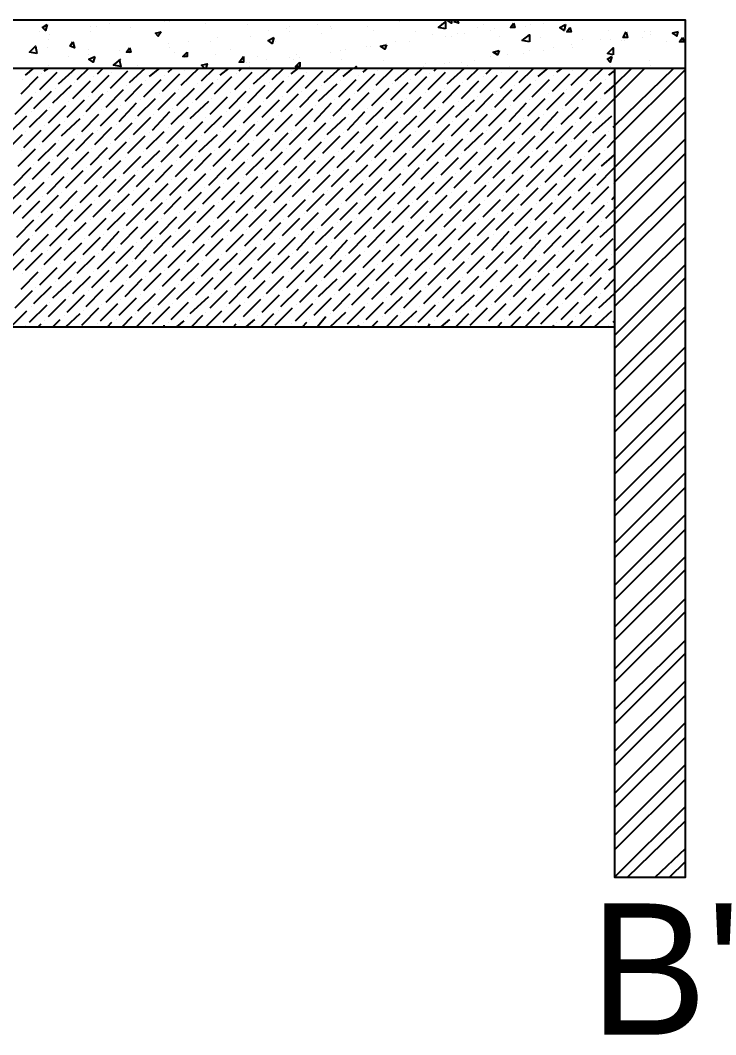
# Model space of a CAD drawing. Header units: inches. Extents: x 9636 to 21597, y -10243 to 557.
# Drawn here: x 14742.8 to 14831.3, y -2449.1 to -2320.2 of the extents above; entities that cross this region are included whole.
import ezdxf

# ---------------------------------------------------------------- set-up
doc = ezdxf.new("R2010")
doc.units = ezdxf.units.IN
doc.header["$MEASUREMENT"] = 0
doc.layers.add('PDF2_0', color=7, linetype='Continuous')
doc.layers.add('PDF2_Text', color=5, linetype='Continuous')
doc.layers.add('PDF2_IEL-HATCH-002', color=7, linetype='Continuous', true_color=0xd7ebd2)
doc.styles.add('PDF Stylus BT', font='stylu.ttf')

msp = doc.modelspace()

# ---------------------------------------------------------------- linework, layer by layer
at = {"layer": 'PDF2_0', "lineweight": 25}
for points in [[(14818.43, -2326.24), (14818.43, -2429.13), (14827.44, -2429.13), (14827.44, -2320.17), (14216.32, -2320.17), (14216.32, -2437.03), (14225.33, -2437.03), (14225.33, -2326.24)], [(14216.32, -2326.24), (14827.44, -2326.24)], [(14652.33, -2359.13), (14818.43, -2359.13)]]:
    msp.add_lwpolyline(points, dxfattribs=at)
at = {"layer": 'PDF2_IEL-HATCH-002', "color": 251, "lineweight": 25, "true_color": 0x636466}
for points in [[(14787.38, -2320.17), (14787.38, -2320.17)], [(14797.67, -2320.17), (14797.67, -2320.54), (14797.12, -2320.17), (14797.49, -2320.17)], [(14798.41, -2320.17), (14798.59, -2320.54), (14798.04, -2320.36), (14798.22, -2320.17)], [(14812, -2320.17), (14812, -2320.17)], [(14751.74, -2320.91), (14751.74, -2320.91)], [(14752.47, -2320.91), (14752.47, -2320.91)], [(14754.13, -2320.54), (14754.13, -2320.54)], [(14756.88, -2321.09), (14756.88, -2321.09)], [(14761.11, -2320.36), (14761.11, -2320.36)], [(14761.84, -2320.36), (14761.84, -2320.36)], [(14766.44, -2320.54), (14766.44, -2320.54)], [(14771.77, -2320.72), (14771.77, -2320.72)], [(14774.34, -2321.46), (14774.34, -2321.46)], [(14776.73, -2321.28), (14776.73, -2321.28)], [(14777.09, -2320.91), (14777.09, -2320.91)], [(14780.58, -2320.72), (14780.58, -2320.72)], [(14782.24, -2320.91), (14782.24, -2320.91)], [(14782.42, -2321.28), (14782.42, -2321.28)], [(14787.02, -2320.91), (14787.02, -2320.91)], [(14787.75, -2321.46), (14787.75, -2321.46)], [(14791.06, -2320.36), (14791.06, -2320.36)], [(14796.39, -2320.54), (14796.39, -2320.54)], [(14800.98, -2321.09), (14800.98, -2321.09)], [(14801.71, -2320.72), (14801.71, -2320.72)], [(14802.63, -2321.46), (14802.63, -2321.46)], [(14803.18, -2321.28), (14803.18, -2321.28)], [(14807.04, -2320.91), (14807.04, -2320.91)], [(14807.78, -2320.72), (14807.78, -2320.72)], [(14809.43, -2320.54), (14809.43, -2320.54)], [(14812.37, -2321.28), (14812.37, -2321.28)], [(14817.7, -2321.46), (14817.7, -2321.46)], [(14745.31, -2321.64), (14745.31, -2321.64)], [(14746.41, -2322.56), (14746.41, -2322.56)], [(14746.59, -2322.01), (14746.59, -2322.01)], [(14751.74, -2321.64), (14751.74, -2321.64)], [(14767.91, -2322.38), (14767.91, -2322.38)], [(14772.13, -2322.19), (14772.13, -2322.19)], [(14777.09, -2321.64), (14777.09, -2321.64)], [(14781.14, -2321.83), (14781.14, -2321.83)], [(14793.08, -2321.64), (14793.08, -2321.64)], [(14795.28, -2322.01), (14795.28, -2322.01)], [(14796.94, -2322.19), (14796.94, -2322.19)], [(14797.67, -2322.19), (14797.67, -2322.19)], [(14798.41, -2321.83), (14798.41, -2321.83)], [(14799.33, -2321.83), (14799.33, -2321.83)], [(14803.74, -2322.19), (14803.74, -2322.19)], [(14809.06, -2322.38), (14809.06, -2322.38)], [(14814.39, -2322.56), (14814.39, -2322.56)], [(14816.6, -2322.56), (14816.6, -2322.56)], [(14817.88, -2322.56), (14817.88, -2322.56)], [(14819.35, -2322.75), (14819.35, -2322.75)], [(14819.72, -2322.75), (14819.72, -2322.75)], [(14821.93, -2322.38), (14821.93, -2322.38)], [(14822.29, -2321.64), (14822.29, -2321.64)], [(14823.03, -2321.64), (14823.03, -2321.64)], [(14823.03, -2322.01), (14823.03, -2322.01)], [(14825.78, -2322.01), (14825.78, -2322.01)], [(14746.23, -2323.66), (14746.23, -2323.66)], [(14751.55, -2323.85), (14751.55, -2323.85)], [(14755.41, -2324.03), (14755.41, -2324.03)], [(14756.88, -2324.03), (14756.88, -2324.03)], [(14761.66, -2323.11), (14761.66, -2323.11)], [(14761.84, -2323.66), (14761.84, -2323.66)], [(14764.23, -2322.93), (14764.23, -2322.93)], [(14766.99, -2322.93), (14766.99, -2322.93)], [(14769.56, -2323.85), (14769.56, -2323.85)], [(14775.26, -2322.93), (14775.26, -2322.93)], [(14783.52, -2324.03), (14783.52, -2324.03)], [(14784.26, -2323.85), (14784.26, -2323.85)], [(14786.83, -2323.48), (14786.83, -2323.48)], [(14787.38, -2323.48), (14787.38, -2323.48)], [(14789.4, -2323.11), (14789.4, -2323.11)], [(14790.51, -2322.93), (14790.51, -2322.93)], [(14792.34, -2322.93), (14792.34, -2322.93)], [(14807.59, -2324.03), (14807.59, -2324.03)], [(14809.43, -2324.03), (14809.43, -2324.03)], [(14810.72, -2323.66), (14810.72, -2323.66)], [(14812.92, -2323.3), (14812.92, -2323.3)], [(14813.11, -2323.66), (14813.11, -2323.66)], [(14825.05, -2322.93), (14825.05, -2322.93)], [(14748.98, -2324.77), (14748.98, -2324.77)], [(14751.55, -2324.58), (14751.55, -2324.58)], [(14751.55, -2325.13), (14751.55, -2325.13)], [(14755.41, -2325.13), (14755.6, -2326.05), (14754.68, -2325.87), (14755.6, -2325.13)], [(14756.7, -2324.4), (14756.7, -2324.4)], [(14762.39, -2324.22), (14762.39, -2324.22)], [(14763.68, -2324.95), (14763.68, -2324.95)], [(14767.72, -2324.58), (14767.72, -2324.58)], [(14773.05, -2324.77), (14773.05, -2324.77)], [(14774.15, -2325.13), (14774.15, -2325.13)], [(14777.09, -2324.95), (14777.09, -2324.95)], [(14777.64, -2325.13), (14777.64, -2325.13)], [(14778.01, -2324.58), (14778.01, -2324.58)], [(14778.38, -2324.95), (14778.38, -2324.95)], [(14782.24, -2324.22), (14782.24, -2324.22)], [(14783.71, -2325.13), (14783.71, -2325.13)], [(14789.04, -2325.32), (14789.04, -2325.32)], [(14800.61, -2325.32), (14800.61, -2325.32)], [(14802.63, -2324.77), (14802.63, -2324.77)], [(14804.84, -2324.58), (14804.84, -2324.58)], [(14806.86, -2324.4), (14806.86, -2324.4)], [(14822.84, -2325.32), (14822.84, -2325.32)], [(14746.41, -2325.87), (14746.41, -2325.87)], [(14757.8, -2325.87), (14757.8, -2325.87)], [(14766.25, -2326.24), (14765.89, -2325.87), (14766.62, -2325.69), (14766.44, -2326.24)], [(14771.58, -2325.5), (14771.58, -2325.5)], [(14771.95, -2325.5), (14771.95, -2325.5)], [(14771.95, -2326.05), (14771.95, -2326.05)], [(14785.36, -2326.24), (14785.55, -2326.05), (14785.55, -2326.24)], [(14794.18, -2326.05), (14794.18, -2326.05)], [(14794.36, -2325.69), (14794.36, -2325.69)], [(14796.75, -2325.69), (14796.75, -2325.69)], [(14797.49, -2325.5), (14797.49, -2325.5)], [(14798.96, -2325.5), (14798.96, -2325.5)], [(14799.69, -2325.87), (14799.69, -2325.87)], [(14805.02, -2326.05), (14805.02, -2326.05)], [(14817.88, -2326.05), (14817.88, -2326.05)], [(14823.03, -2325.87), (14823.03, -2325.87)]]:
    msp.add_lwpolyline(points, dxfattribs=at)
for points in [[(14746.23, -2320.72), (14746.04, -2321.46), (14745.67, -2321.09)], [(14796.94, -2321.28), (14796.02, -2321.09), (14796.94, -2320.36)], [(14805.57, -2320.54), (14805.76, -2321.09), (14805.21, -2321.09)], [(14812.19, -2320.72), (14812, -2321.46), (14811.45, -2321.09)], [(14812.74, -2321.09), (14812.92, -2321.64), (14812.37, -2321.64)], [(14760.74, -2321.64), (14760.37, -2322.19), (14760.01, -2321.83)], [(14775.07, -2322.38), (14774.89, -2323.11), (14774.34, -2322.75)], [(14807.59, -2322.93), (14806.68, -2322.75), (14807.59, -2322.01)], [(14819.9, -2321.64), (14820.09, -2322.38), (14819.54, -2322.38)], [(14826.52, -2321.64), (14825.78, -2321.83), (14826.34, -2322.19)], [(14827.07, -2322.38), (14827.25, -2322.93), (14826.7, -2322.93)], [(14744.94, -2324.4), (14744.02, -2324.22), (14744.76, -2323.48)], [(14749.53, -2322.93), (14749.72, -2323.66), (14749.17, -2323.48)], [(14756.7, -2323.66), (14756.88, -2324.22), (14756.33, -2324.22)], [(14789.4, -2323.3), (14789.22, -2323.85), (14788.67, -2323.48)], [(14803.74, -2324.03), (14803.55, -2324.58), (14803, -2324.22)], [(14818.25, -2324.58), (14817.52, -2324.4), (14818.25, -2323.66)], [(14752.29, -2324.77), (14752.1, -2325.5), (14751.55, -2325.13)], [(14764.05, -2324.22), (14764.05, -2324.77), (14763.5, -2324.77)], [(14771.21, -2324.77), (14771.21, -2325.5), (14770.66, -2325.5)], [(14818.07, -2324.77), (14817.88, -2325.5), (14817.52, -2325.13)], [(14778.38, -2325.5), (14778.38, -2326.05), (14777.83, -2326.05)]]:
    msp.add_lwpolyline(points, close=True, dxfattribs=at)
at = {"layer": 'PDF2_IEL-HATCH-002', "lineweight": 25}
for points in [[(14743.47, -2327.16), (14744.57, -2326.24)], [(14745.86, -2326.6), (14746.41, -2326.24)], [(14747.7, -2328.26), (14749.9, -2326.24)], [(14747.88, -2326.24), (14747.88, -2326.24)], [(14750.08, -2327.71), (14751.55, -2326.24)], [(14752.66, -2326.97), (14753.39, -2326.24)], [(14754.31, -2328.81), (14756.51, -2326.6)], [(14755.04, -2326.24), (14755.23, -2326.24)], [(14756.7, -2328.07), (14758.72, -2326.24)], [(14759.27, -2327.34), (14760.56, -2326.24)], [(14761.66, -2326.79), (14762.21, -2326.24)], [(14763.31, -2328.44), (14765.52, -2326.24)], [(14763.68, -2326.6), (14763.68, -2326.6)], [(14765.89, -2327.89), (14767.54, -2326.24)], [(14768.27, -2327.16), (14769.38, -2326.24)], [(14770.66, -2326.6), (14771.03, -2326.24)], [(14772.5, -2328.26), (14774.7, -2326.24)], [(14772.68, -2326.24), (14772.68, -2326.24)], [(14774.89, -2327.71), (14776.36, -2326.24)], [(14777.28, -2326.97), (14778.2, -2326.24)], [(14779.11, -2328.81), (14781.32, -2326.6)], [(14779.67, -2326.24), (14779.85, -2326.24)], [(14781.5, -2328.07), (14783.52, -2326.24)], [(14783.89, -2327.34), (14785.18, -2326.24)], [(14786.46, -2326.79), (14787.02, -2326.24)], [(14788.12, -2328.44), (14790.32, -2326.24)], [(14788.3, -2326.6), (14788.3, -2326.6)], [(14790.51, -2327.89), (14792.34, -2326.24)], [(14793.08, -2327.16), (14794, -2326.24)], [(14795.47, -2326.6), (14795.83, -2326.24)], [(14797.12, -2328.26), (14799.33, -2326.24)], [(14797.49, -2326.24), (14797.49, -2326.24)], [(14799.69, -2327.71), (14801.16, -2326.24)], [(14802.08, -2326.97), (14802.82, -2326.24)], [(14803.92, -2328.81), (14806.12, -2326.6)], [(14804.47, -2326.24), (14804.65, -2326.24)], [(14806.31, -2328.07), (14808.15, -2326.24)], [(14808.7, -2327.34), (14809.98, -2326.24)], [(14811.09, -2326.79), (14811.82, -2326.24)], [(14812.92, -2328.44), (14815.13, -2326.24)], [(14813.11, -2326.6), (14813.11, -2326.6)], [(14815.31, -2327.89), (14816.96, -2326.24)], [(14817.7, -2327.16), (14818.43, -2326.6)], [(14742.92, -2329.54), (14745.12, -2327.34)], [(14743.1, -2327.71), (14743.1, -2327.71)], [(14745.31, -2328.99), (14747.51, -2326.79)], [(14745.49, -2326.97), (14745.49, -2326.97)], [(14749.53, -2330.1), (14751.74, -2327.89)], [(14751.92, -2329.36), (14754.13, -2327.16)], [(14752.1, -2327.34), (14752.1, -2327.34)], [(14754.49, -2326.79), (14754.49, -2326.79)], [(14758.54, -2329.91), (14760.74, -2327.71)], [(14758.72, -2327.89), (14758.72, -2327.89)], [(14760.92, -2329.18), (14763.13, -2326.97)], [(14761.11, -2327.16), (14761.11, -2327.16)], [(14767.54, -2329.54), (14769.74, -2327.34)], [(14767.91, -2327.71), (14767.91, -2327.71)], [(14770.11, -2328.99), (14772.32, -2326.79)], [(14770.3, -2326.97), (14770.3, -2326.97)], [(14774.15, -2330.1), (14776.36, -2327.89)], [(14776.73, -2329.36), (14778.93, -2327.16)], [(14776.91, -2327.34), (14776.91, -2327.34)], [(14779.3, -2326.79), (14779.3, -2326.79)], [(14783.34, -2329.91), (14785.55, -2327.71)], [(14783.52, -2327.89), (14783.52, -2327.89)], [(14785.73, -2329.18), (14787.93, -2326.97)], [(14785.91, -2327.16), (14785.91, -2327.16)], [(14792.34, -2329.54), (14794.55, -2327.34)], [(14792.53, -2327.71), (14792.53, -2327.71)], [(14794.73, -2328.99), (14796.94, -2326.79)], [(14794.92, -2326.97), (14794.92, -2326.97)], [(14798.96, -2330.1), (14801.16, -2327.89)], [(14801.35, -2329.36), (14803.55, -2327.16)], [(14801.71, -2327.34), (14801.71, -2327.34)], [(14804.1, -2326.79), (14804.1, -2326.79)], [(14807.96, -2329.91), (14810.17, -2327.71)], [(14808.33, -2327.89), (14808.33, -2327.89)], [(14810.53, -2329.18), (14812.74, -2326.97)], [(14810.72, -2327.16), (14810.72, -2327.16)], [(14817.33, -2327.71), (14817.33, -2327.71)], [(14744.57, -2331.38), (14746.78, -2329.18)], [(14746.96, -2330.65), (14749.35, -2328.44)], [(14747.33, -2328.81), (14747.33, -2328.81)], [(14749.72, -2328.07), (14749.72, -2328.07)], [(14753.76, -2331.2), (14755.96, -2328.99)], [(14753.94, -2329.18), (14753.94, -2329.18)], [(14756.15, -2330.46), (14758.35, -2328.26)], [(14756.33, -2328.44), (14756.33, -2328.44)], [(14762.76, -2331.01), (14764.97, -2328.81)], [(14762.95, -2328.99), (14762.95, -2328.99)], [(14765.15, -2330.28), (14767.36, -2328.07)], [(14765.33, -2328.26), (14765.33, -2328.26)], [(14769.38, -2331.38), (14771.58, -2329.18)], [(14771.77, -2330.65), (14773.97, -2328.44)], [(14771.95, -2328.81), (14771.95, -2328.81)], [(14774.52, -2328.07), (14774.52, -2328.07)], [(14778.38, -2331.2), (14780.58, -2328.99)], [(14778.56, -2329.18), (14778.56, -2329.18)], [(14780.77, -2330.46), (14783.16, -2328.26)], [(14781.14, -2328.44), (14781.14, -2328.44)], [(14787.57, -2331.01), (14789.77, -2328.81)], [(14787.75, -2328.99), (14787.75, -2328.99)], [(14789.96, -2330.28), (14792.16, -2328.07)], [(14790.14, -2328.26), (14790.14, -2328.26)], [(14794.18, -2331.38), (14796.39, -2329.18)], [(14796.57, -2330.65), (14798.77, -2328.44)], [(14796.75, -2328.81), (14796.75, -2328.81)], [(14799.14, -2328.07), (14799.14, -2328.07)], [(14803.18, -2331.2), (14805.39, -2328.99)], [(14803.37, -2329.18), (14803.37, -2329.18)], [(14805.57, -2330.46), (14807.78, -2328.26)], [(14805.76, -2328.44), (14805.76, -2328.44)], [(14812.19, -2331.01), (14814.39, -2328.81)], [(14812.37, -2328.99), (14812.37, -2328.99)], [(14814.58, -2330.28), (14816.78, -2328.07)], [(14814.94, -2328.26), (14814.94, -2328.26)], [(14817.15, -2329.54), (14818.43, -2328.44)], [(14742.18, -2332.12), (14744.39, -2329.91)], [(14744.76, -2329.36), (14744.76, -2329.36)], [(14748.8, -2332.48), (14751, -2330.28)], [(14748.98, -2330.46), (14748.98, -2330.46)], [(14751.19, -2331.75), (14753.39, -2329.54)], [(14751.55, -2329.91), (14751.55, -2329.91)], [(14757.8, -2332.3), (14760.01, -2330.1)], [(14758.17, -2330.28), (14758.17, -2330.28)], [(14760.37, -2331.57), (14762.58, -2329.36)], [(14760.56, -2329.54), (14760.56, -2329.54)], [(14764.42, -2332.67), (14766.8, -2330.46)], [(14766.99, -2332.12), (14769.19, -2329.91)], [(14767.17, -2330.1), (14767.17, -2330.1)], [(14769.56, -2329.36), (14769.56, -2329.36)], [(14773.6, -2332.48), (14775.81, -2330.28)], [(14773.79, -2330.46), (14773.79, -2330.46)], [(14775.99, -2331.75), (14778.2, -2329.54)], [(14776.17, -2329.91), (14776.17, -2329.91)], [(14782.61, -2332.3), (14784.81, -2330.1)], [(14782.79, -2330.28), (14782.79, -2330.28)], [(14784.99, -2331.57), (14787.2, -2329.36)], [(14785.36, -2329.54), (14785.36, -2329.54)], [(14789.22, -2332.67), (14791.43, -2330.46)], [(14791.61, -2332.12), (14793.81, -2329.91)], [(14791.98, -2330.1), (14791.98, -2330.1)], [(14794.36, -2329.36), (14794.36, -2329.36)], [(14798.22, -2332.48), (14800.61, -2330.28)], [(14798.59, -2330.46), (14798.59, -2330.46)], [(14800.8, -2331.75), (14803, -2329.54)], [(14800.98, -2329.91), (14800.98, -2329.91)], [(14807.41, -2332.3), (14809.62, -2330.1)], [(14807.59, -2330.28), (14807.59, -2330.28)], [(14809.8, -2331.57), (14812, -2329.36)], [(14809.98, -2329.54), (14809.98, -2329.54)], [(14814.02, -2332.67), (14816.23, -2330.46)], [(14816.41, -2332.12), (14818.43, -2330.1)], [(14816.6, -2330.1), (14816.6, -2330.1)], [(14744.02, -2333.77), (14746.23, -2331.57)], [(14744.2, -2331.75), (14744.2, -2331.75)], [(14746.41, -2333.22), (14748.61, -2331.01)], [(14746.59, -2331.2), (14746.59, -2331.2)], [(14753.02, -2333.59), (14755.23, -2331.38)], [(14753.21, -2331.57), (14753.21, -2331.57)], [(14755.41, -2333.03), (14757.62, -2330.65)], [(14755.6, -2331.01), (14755.6, -2331.01)], [(14759.64, -2334.14), (14761.84, -2331.75)], [(14762.03, -2333.4), (14764.23, -2331.2)], [(14762.21, -2331.38), (14762.21, -2331.38)], [(14764.78, -2330.65), (14764.78, -2330.65)], [(14768.64, -2333.77), (14770.85, -2331.57)], [(14769.01, -2331.75), (14769.01, -2331.75)], [(14771.21, -2333.22), (14773.42, -2331.01)], [(14771.4, -2331.2), (14771.4, -2331.2)], [(14777.83, -2333.59), (14780.03, -2331.38)], [(14778.01, -2331.57), (14778.01, -2331.57)], [(14780.22, -2333.03), (14782.42, -2330.65)], [(14780.4, -2331.01), (14780.4, -2331.01)], [(14784.44, -2334.14), (14786.65, -2331.75)], [(14786.83, -2333.4), (14789.04, -2331.2)], [(14787.02, -2331.38), (14787.02, -2331.38)], [(14789.4, -2330.65), (14789.4, -2330.65)], [(14793.45, -2333.77), (14795.65, -2331.57)], [(14793.63, -2331.75), (14793.63, -2331.75)], [(14795.83, -2333.22), (14798.04, -2331.01)], [(14796.02, -2331.2), (14796.02, -2331.2)], [(14802.45, -2333.59), (14804.65, -2331.38)], [(14802.82, -2331.57), (14802.82, -2331.57)], [(14805.02, -2333.03), (14807.23, -2330.65)], [(14805.21, -2331.01), (14805.21, -2331.01)], [(14809.06, -2334.14), (14811.27, -2331.75)], [(14811.64, -2333.4), (14813.84, -2331.2)], [(14811.82, -2331.38), (14811.82, -2331.38)], [(14814.21, -2330.65), (14814.21, -2330.65)], [(14741.45, -2334.5), (14743.65, -2332.3)], [(14748.06, -2334.87), (14750.45, -2332.67)], [(14748.43, -2333.03), (14748.43, -2333.03)], [(14750.64, -2334.32), (14752.84, -2332.12)], [(14750.82, -2332.3), (14750.82, -2332.3)], [(14757.25, -2334.69), (14759.45, -2332.48)], [(14757.43, -2332.67), (14757.43, -2332.67)], [(14759.82, -2332.12), (14759.82, -2332.12)], [(14763.86, -2335.24), (14766.07, -2333.03)], [(14766.25, -2334.5), (14768.46, -2332.3)], [(14766.44, -2332.48), (14766.44, -2332.48)], [(14772.87, -2334.87), (14775.07, -2332.67)], [(14773.05, -2333.03), (14773.05, -2333.03)], [(14775.26, -2334.32), (14777.46, -2332.12)], [(14775.62, -2332.3), (14775.62, -2332.3)], [(14781.87, -2334.69), (14784.26, -2332.48)], [(14782.24, -2332.67), (14782.24, -2332.67)], [(14784.63, -2332.12), (14784.63, -2332.12)], [(14788.67, -2335.24), (14790.87, -2333.03)], [(14791.06, -2334.5), (14793.26, -2332.3)], [(14791.24, -2332.48), (14791.24, -2332.48)], [(14797.67, -2334.87), (14799.88, -2332.67)], [(14797.86, -2333.03), (14797.86, -2333.03)], [(14800.06, -2334.32), (14802.27, -2332.12)], [(14800.24, -2332.3), (14800.24, -2332.3)], [(14806.68, -2334.69), (14808.88, -2332.48)], [(14806.86, -2332.67), (14806.86, -2332.67)], [(14809.43, -2332.12), (14809.43, -2332.12)], [(14813.29, -2335.24), (14815.49, -2333.03)], [(14815.68, -2334.5), (14818.07, -2332.3)], [(14816.05, -2332.48), (14816.05, -2332.48)], [(14743.29, -2336.34), (14745.49, -2334.14)], [(14743.47, -2334.32), (14743.47, -2334.32)], [(14745.67, -2335.61), (14747.88, -2333.4)], [(14745.86, -2333.59), (14745.86, -2333.59)], [(14752.29, -2335.97), (14754.49, -2333.77)], [(14752.66, -2334.14), (14752.66, -2334.14)], [(14754.86, -2335.42), (14757.07, -2333.22)], [(14755.04, -2333.4), (14755.04, -2333.4)], [(14758.9, -2336.53), (14761.11, -2334.32)], [(14761.48, -2335.79), (14763.68, -2333.59)], [(14761.66, -2333.77), (14761.66, -2333.77)], [(14764.05, -2333.22), (14764.05, -2333.22)], [(14768.09, -2336.34), (14770.3, -2334.14)], [(14768.27, -2334.32), (14768.27, -2334.32)], [(14770.48, -2335.61), (14772.68, -2333.4)], [(14770.66, -2333.59), (14770.66, -2333.59)], [(14777.09, -2335.97), (14779.3, -2333.77)], [(14777.28, -2334.14), (14777.28, -2334.14)], [(14779.48, -2335.42), (14781.69, -2333.22)], [(14779.67, -2333.4), (14779.67, -2333.4)], [(14783.71, -2336.53), (14785.91, -2334.32)], [(14786.1, -2335.79), (14788.3, -2333.59)], [(14786.46, -2333.77), (14786.46, -2333.77)], [(14788.85, -2333.22), (14788.85, -2333.22)], [(14792.71, -2336.34), (14794.92, -2334.14)], [(14793.08, -2334.32), (14793.08, -2334.32)], [(14795.28, -2335.61), (14797.49, -2333.4)], [(14795.47, -2333.59), (14795.47, -2333.59)], [(14801.9, -2335.97), (14804.1, -2333.77)], [(14802.08, -2334.14), (14802.08, -2334.14)], [(14804.29, -2335.42), (14806.49, -2333.22)], [(14804.47, -2333.4), (14804.47, -2333.4)], [(14808.51, -2336.53), (14810.72, -2334.32)], [(14810.9, -2335.79), (14813.11, -2333.59)], [(14811.09, -2333.77), (14811.09, -2333.77)], [(14813.47, -2333.22), (14813.47, -2333.22)], [(14817.7, -2334.32), (14817.7, -2334.32)], [(14818.25, -2333.77), (14818.43, -2333.59)], [(14740.9, -2336.89), (14743.1, -2334.69)], [(14747.51, -2337.44), (14749.72, -2335.24)], [(14747.7, -2335.42), (14747.7, -2335.42)], [(14749.9, -2336.71), (14752.1, -2334.5)], [(14750.08, -2334.69), (14750.08, -2334.69)], [(14754.13, -2337.81), (14756.33, -2335.61)], [(14756.51, -2337.08), (14758.72, -2334.87)], [(14756.7, -2335.24), (14756.7, -2335.24)], [(14759.27, -2334.5), (14759.27, -2334.5)], [(14763.13, -2337.63), (14765.33, -2335.42)], [(14763.31, -2335.61), (14763.31, -2335.61)], [(14765.52, -2336.89), (14767.91, -2334.69)], [(14765.89, -2334.87), (14765.89, -2334.87)], [(14772.32, -2337.44), (14774.52, -2335.24)], [(14772.5, -2335.42), (14772.5, -2335.42)], [(14774.7, -2336.71), (14776.91, -2334.5)], [(14774.89, -2334.69), (14774.89, -2334.69)], [(14778.93, -2337.81), (14781.14, -2335.61)], [(14781.32, -2337.08), (14783.52, -2334.87)], [(14781.5, -2335.24), (14781.5, -2335.24)], [(14783.89, -2334.5), (14783.89, -2334.5)], [(14787.93, -2337.63), (14790.14, -2335.42)], [(14788.12, -2335.61), (14788.12, -2335.61)], [(14790.32, -2336.89), (14792.53, -2334.69)], [(14790.51, -2334.87), (14790.51, -2334.87)], [(14796.94, -2337.44), (14799.14, -2335.24)], [(14797.12, -2335.42), (14797.12, -2335.42)], [(14799.33, -2336.71), (14801.71, -2334.5)], [(14799.69, -2334.69), (14799.69, -2334.69)], [(14803.55, -2337.81), (14805.76, -2335.61)], [(14806.12, -2337.08), (14808.33, -2334.87)], [(14806.31, -2335.24), (14806.31, -2335.24)], [(14808.7, -2334.5), (14808.7, -2334.5)], [(14812.74, -2337.63), (14814.94, -2335.42)], [(14812.92, -2335.61), (14812.92, -2335.61)], [(14815.13, -2336.89), (14817.33, -2334.69)], [(14815.31, -2334.87), (14815.31, -2334.87)], [(14817.52, -2336.34), (14818.43, -2335.42)], [(14742.55, -2338.73), (14744.76, -2336.53)], [(14742.92, -2336.71), (14742.92, -2336.71)], [(14745.12, -2338), (14747.33, -2335.79)], [(14745.31, -2335.97), (14745.31, -2335.97)], [(14749.35, -2339.1), (14751.55, -2336.89)], [(14751.74, -2338.55), (14753.94, -2336.34)], [(14751.92, -2336.53), (14751.92, -2336.53)], [(14754.31, -2335.79), (14754.31, -2335.79)], [(14758.35, -2338.91), (14760.56, -2336.71)], [(14758.54, -2336.89), (14758.54, -2336.89)], [(14760.74, -2338.18), (14762.95, -2335.97)], [(14760.92, -2336.34), (14760.92, -2336.34)], [(14767.36, -2338.73), (14769.56, -2336.53)], [(14767.54, -2336.71), (14767.54, -2336.71)], [(14769.74, -2338), (14771.95, -2335.79)], [(14770.11, -2335.97), (14770.11, -2335.97)], [(14773.97, -2339.1), (14776.17, -2336.89)], [(14776.36, -2338.55), (14778.56, -2336.34)], [(14776.73, -2336.53), (14776.73, -2336.53)], [(14779.11, -2335.79), (14779.11, -2335.79)], [(14783.16, -2338.91), (14785.36, -2336.71)], [(14783.34, -2336.89), (14783.34, -2336.89)], [(14785.55, -2338.18), (14787.75, -2335.97)], [(14785.73, -2336.34), (14785.73, -2336.34)], [(14792.16, -2338.73), (14794.36, -2336.53)], [(14792.34, -2336.71), (14792.34, -2336.71)], [(14794.55, -2338), (14796.75, -2335.79)], [(14794.73, -2335.97), (14794.73, -2335.97)], [(14798.77, -2339.1), (14800.98, -2336.89)], [(14801.16, -2338.55), (14803.37, -2336.34)], [(14801.35, -2336.53), (14801.35, -2336.53)], [(14803.92, -2335.79), (14803.92, -2335.79)], [(14807.78, -2338.91), (14809.98, -2336.71)], [(14807.96, -2336.89), (14807.96, -2336.89)], [(14810.17, -2338.18), (14812.37, -2335.97)], [(14810.53, -2336.34), (14810.53, -2336.34)], [(14817.15, -2336.71), (14817.15, -2336.71)], [(14744.39, -2340.38), (14746.59, -2338.18)], [(14746.78, -2339.83), (14748.98, -2337.63)], [(14746.96, -2337.81), (14746.96, -2337.81)], [(14749.53, -2337.08), (14749.53, -2337.08)], [(14753.39, -2340.2), (14755.6, -2338)], [(14753.76, -2338.18), (14753.76, -2338.18)], [(14755.96, -2339.65), (14758.17, -2337.44)], [(14756.15, -2337.63), (14756.15, -2337.63)], [(14762.58, -2340.02), (14764.78, -2337.81)], [(14762.76, -2338), (14762.76, -2338)], [(14764.97, -2339.28), (14767.17, -2337.08)], [(14765.15, -2337.44), (14765.15, -2337.44)], [(14769.19, -2340.38), (14771.4, -2338.18)], [(14771.58, -2339.83), (14773.79, -2337.63)], [(14771.77, -2337.81), (14771.77, -2337.81)], [(14774.15, -2337.08), (14774.15, -2337.08)], [(14778.2, -2340.2), (14780.4, -2338)], [(14778.38, -2338.18), (14778.38, -2338.18)], [(14780.58, -2339.65), (14782.79, -2337.44)], [(14780.77, -2337.63), (14780.77, -2337.63)], [(14787.2, -2340.02), (14789.4, -2337.81)], [(14787.57, -2338), (14787.57, -2338)], [(14789.77, -2339.28), (14791.98, -2337.08)], [(14789.96, -2337.44), (14789.96, -2337.44)], [(14793.81, -2340.38), (14796.02, -2338.18)], [(14796.39, -2339.83), (14798.59, -2337.63)], [(14796.57, -2337.81), (14796.57, -2337.81)], [(14798.96, -2337.08), (14798.96, -2337.08)], [(14803, -2340.2), (14805.21, -2338)], [(14803.18, -2338.18), (14803.18, -2338.18)], [(14805.39, -2339.65), (14807.59, -2337.44)], [(14805.57, -2337.63), (14805.57, -2337.63)], [(14812, -2340.02), (14814.21, -2337.81)], [(14812.19, -2338), (14812.19, -2338)], [(14814.39, -2339.28), (14816.6, -2337.08)], [(14814.58, -2337.44), (14814.58, -2337.44)], [(14816.78, -2338.73), (14818.43, -2337.26)], [(14742, -2341.12), (14744.2, -2338.91)], [(14744.57, -2338.55), (14744.57, -2338.55)], [(14748.61, -2341.49), (14750.82, -2339.28)], [(14751, -2340.94), (14753.21, -2338.73)], [(14751.19, -2338.91), (14751.19, -2338.91)], [(14757.62, -2341.3), (14759.82, -2339.1)], [(14757.8, -2339.28), (14757.8, -2339.28)], [(14760.01, -2340.75), (14762.21, -2338.55)], [(14760.37, -2338.73), (14760.37, -2338.73)], [(14766.8, -2341.12), (14769.01, -2338.91)], [(14766.99, -2339.1), (14766.99, -2339.1)], [(14769.38, -2338.55), (14769.38, -2338.55)], [(14773.42, -2341.49), (14775.62, -2339.28)], [(14775.81, -2340.94), (14778.01, -2338.73)], [(14775.99, -2338.91), (14775.99, -2338.91)], [(14782.42, -2341.3), (14784.63, -2339.1)], [(14782.61, -2339.28), (14782.61, -2339.28)], [(14784.81, -2340.75), (14787.02, -2338.55)], [(14784.99, -2338.73), (14784.99, -2338.73)], [(14791.43, -2341.12), (14793.63, -2338.91)], [(14791.61, -2339.1), (14791.61, -2339.1)], [(14794.18, -2338.55), (14794.18, -2338.55)], [(14798.04, -2341.49), (14800.24, -2339.28)], [(14800.61, -2340.94), (14802.82, -2338.73)], [(14800.8, -2338.91), (14800.8, -2338.91)], [(14807.23, -2341.3), (14809.43, -2339.1)], [(14807.41, -2339.28), (14807.41, -2339.28)], [(14809.62, -2340.75), (14811.82, -2338.55)], [(14809.8, -2338.73), (14809.8, -2338.73)], [(14816.23, -2341.12), (14818.43, -2338.91)], [(14816.41, -2339.1), (14816.41, -2339.1)], [(14743.65, -2342.96), (14745.86, -2340.75)], [(14746.23, -2342.22), (14748.43, -2340.02)], [(14746.41, -2340.2), (14746.41, -2340.2)], [(14748.8, -2339.65), (14748.8, -2339.65)], [(14752.84, -2342.59), (14755.04, -2340.38)], [(14753.02, -2340.75), (14753.02, -2340.75)], [(14755.23, -2342.04), (14757.43, -2339.83)], [(14755.41, -2340.02), (14755.41, -2340.02)], [(14761.84, -2342.41), (14764.05, -2340.2)], [(14762.03, -2340.38), (14762.03, -2340.38)], [(14764.23, -2341.85), (14766.44, -2339.65)], [(14764.42, -2339.83), (14764.42, -2339.83)], [(14768.46, -2342.96), (14770.66, -2340.75)], [(14770.85, -2342.22), (14773.05, -2340.02)], [(14771.21, -2340.2), (14771.21, -2340.2)], [(14773.6, -2339.65), (14773.6, -2339.65)], [(14777.46, -2342.59), (14779.67, -2340.38)], [(14777.83, -2340.75), (14777.83, -2340.75)], [(14780.03, -2342.04), (14782.24, -2339.83)], [(14780.22, -2340.02), (14780.22, -2340.02)], [(14786.65, -2342.41), (14788.85, -2340.2)], [(14786.83, -2340.38), (14786.83, -2340.38)], [(14789.04, -2341.85), (14791.24, -2339.65)], [(14789.22, -2339.83), (14789.22, -2339.83)], [(14793.26, -2342.96), (14795.47, -2340.75)], [(14795.65, -2342.22), (14797.86, -2340.02)], [(14795.83, -2340.2), (14795.83, -2340.2)], [(14798.22, -2339.65), (14798.22, -2339.65)], [(14802.27, -2342.59), (14804.47, -2340.38)], [(14802.45, -2340.75), (14802.45, -2340.75)], [(14804.65, -2342.04), (14806.86, -2339.83)], [(14805.02, -2340.02), (14805.02, -2340.02)], [(14811.27, -2342.41), (14813.47, -2340.2)], [(14811.64, -2340.38), (14811.64, -2340.38)], [(14813.84, -2341.85), (14816.05, -2339.65)], [(14814.02, -2339.83), (14814.02, -2339.83)], [(14741.26, -2343.51), (14743.47, -2341.3)], [(14744.02, -2340.94), (14744.02, -2340.94)], [(14747.88, -2344.06), (14750.08, -2341.85)], [(14748.06, -2342.04), (14748.06, -2342.04)], [(14750.45, -2343.32), (14752.66, -2341.12)], [(14750.64, -2341.3), (14750.64, -2341.3)], [(14757.07, -2343.69), (14759.27, -2341.49)], [(14757.25, -2341.85), (14757.25, -2341.85)], [(14759.45, -2343.14), (14761.66, -2340.94)], [(14759.64, -2341.12), (14759.64, -2341.12)], [(14763.68, -2344.24), (14765.89, -2342.04)], [(14766.07, -2343.51), (14768.27, -2341.3)], [(14766.25, -2341.49), (14766.25, -2341.49)], [(14768.64, -2340.94), (14768.64, -2340.94)], [(14772.68, -2344.06), (14774.89, -2341.85)], [(14772.87, -2342.04), (14772.87, -2342.04)], [(14775.07, -2343.32), (14777.28, -2341.12)], [(14775.26, -2341.3), (14775.26, -2341.3)], [(14781.69, -2343.69), (14783.89, -2341.49)], [(14781.87, -2341.85), (14781.87, -2341.85)], [(14784.26, -2343.14), (14786.46, -2340.94)], [(14784.44, -2341.12), (14784.44, -2341.12)], [(14788.3, -2344.24), (14790.51, -2342.04)], [(14790.87, -2343.51), (14793.08, -2341.3)], [(14791.06, -2341.49), (14791.06, -2341.49)], [(14793.45, -2340.94), (14793.45, -2340.94)], [(14797.49, -2344.06), (14799.69, -2341.85)], [(14797.67, -2342.04), (14797.67, -2342.04)], [(14799.88, -2343.32), (14802.08, -2341.12)], [(14800.06, -2341.3), (14800.06, -2341.3)], [(14806.49, -2343.69), (14808.7, -2341.49)], [(14806.68, -2341.85), (14806.68, -2341.85)], [(14808.88, -2343.14), (14811.09, -2340.94)], [(14809.06, -2341.12), (14809.06, -2341.12)], [(14813.11, -2344.24), (14815.31, -2342.04)], [(14815.49, -2343.51), (14817.7, -2341.3)], [(14815.68, -2341.49), (14815.68, -2341.49)], [(14818.25, -2340.94), (14818.25, -2340.94)], [(14743.1, -2345.35), (14745.31, -2343.14)], [(14743.29, -2343.32), (14743.29, -2343.32)], [(14745.49, -2344.61), (14747.7, -2342.41)], [(14745.67, -2342.59), (14745.67, -2342.59)], [(14752.1, -2345.16), (14754.31, -2342.96)], [(14752.29, -2343.14), (14752.29, -2343.14)], [(14754.49, -2344.43), (14756.7, -2342.22)], [(14754.86, -2342.41), (14754.86, -2342.41)], [(14758.72, -2345.53), (14760.92, -2343.32)], [(14761.11, -2344.79), (14763.31, -2342.59)], [(14761.48, -2342.96), (14761.48, -2342.96)], [(14763.86, -2342.22), (14763.86, -2342.22)], [(14767.91, -2345.35), (14770.11, -2343.14)], [(14768.09, -2343.32), (14768.09, -2343.32)], [(14770.3, -2344.61), (14772.5, -2342.41)], [(14770.48, -2342.59), (14770.48, -2342.59)], [(14776.91, -2345.16), (14779.11, -2342.96)], [(14777.09, -2343.14), (14777.09, -2343.14)], [(14779.3, -2344.43), (14781.5, -2342.22)], [(14779.48, -2342.41), (14779.48, -2342.41)], [(14783.52, -2345.53), (14785.73, -2343.32)], [(14785.91, -2344.79), (14788.12, -2342.59)], [(14786.1, -2342.96), (14786.1, -2342.96)], [(14788.67, -2342.22), (14788.67, -2342.22)], [(14792.53, -2345.35), (14794.73, -2343.14)], [(14792.71, -2343.32), (14792.71, -2343.32)], [(14794.92, -2344.61), (14797.12, -2342.41)], [(14795.28, -2342.59), (14795.28, -2342.59)], [(14801.71, -2345.16), (14803.92, -2342.96)], [(14801.9, -2343.14), (14801.9, -2343.14)], [(14804.1, -2344.43), (14806.31, -2342.22)], [(14804.29, -2342.41), (14804.29, -2342.41)], [(14808.33, -2345.53), (14810.53, -2343.32)], [(14810.72, -2344.79), (14812.92, -2342.59)], [(14810.9, -2342.96), (14810.9, -2342.96)], [(14813.29, -2342.22), (14813.29, -2342.22)], [(14817.52, -2343.32), (14817.52, -2343.32)], [(14818.07, -2342.96), (14818.43, -2342.59)], [(14740.71, -2345.9), (14742.92, -2343.69)], [(14747.33, -2346.45), (14749.53, -2344.24)], [(14747.51, -2344.43), (14747.51, -2344.43)], [(14749.72, -2345.71), (14751.92, -2343.51)], [(14749.9, -2343.69), (14749.9, -2343.69)], [(14753.94, -2346.82), (14756.15, -2344.61)], [(14756.33, -2346.26), (14758.54, -2344.06)], [(14756.51, -2344.24), (14756.51, -2344.24)], [(14758.9, -2343.51), (14758.9, -2343.51)], [(14762.95, -2346.63), (14765.15, -2344.43)], [(14763.13, -2344.61), (14763.13, -2344.61)], [(14765.33, -2345.9), (14767.54, -2343.69)], [(14765.52, -2344.06), (14765.52, -2344.06)], [(14771.95, -2346.45), (14774.15, -2344.24)], [(14772.32, -2344.43), (14772.32, -2344.43)], [(14774.52, -2345.71), (14776.73, -2343.51)], [(14774.7, -2343.69), (14774.7, -2343.69)], [(14778.56, -2346.82), (14780.77, -2344.61)], [(14781.14, -2346.26), (14783.34, -2344.06)], [(14781.32, -2344.24), (14781.32, -2344.24)], [(14783.71, -2343.51), (14783.71, -2343.51)], [(14787.75, -2346.63), (14789.96, -2344.43)], [(14787.93, -2344.61), (14787.93, -2344.61)], [(14790.14, -2345.9), (14792.34, -2343.69)], [(14790.32, -2344.06), (14790.32, -2344.06)], [(14796.75, -2346.45), (14798.96, -2344.24)], [(14796.94, -2344.43), (14796.94, -2344.43)], [(14799.14, -2345.71), (14801.35, -2343.51)], [(14799.33, -2343.69), (14799.33, -2343.69)], [(14803.37, -2346.82), (14805.57, -2344.61)], [(14805.76, -2346.26), (14807.96, -2344.06)], [(14806.12, -2344.24), (14806.12, -2344.24)], [(14808.51, -2343.51), (14808.51, -2343.51)], [(14812.37, -2346.63), (14814.58, -2344.43)], [(14812.74, -2344.61), (14812.74, -2344.61)], [(14814.94, -2345.9), (14817.15, -2343.69)], [(14815.13, -2344.06), (14815.13, -2344.06)], [(14817.33, -2345.35), (14818.43, -2344.24)], [(14742.37, -2347.73), (14744.57, -2345.53)], [(14744.76, -2347), (14746.96, -2344.79)], [(14745.12, -2345.16), (14745.12, -2345.16)], [(14748.98, -2348.1), (14751.19, -2345.9)], [(14751.55, -2347.55), (14753.76, -2345.35)], [(14751.74, -2345.53), (14751.74, -2345.53)], [(14754.13, -2344.79), (14754.13, -2344.79)], [(14758.17, -2347.92), (14760.37, -2345.71)], [(14758.35, -2345.9), (14758.35, -2345.9)], [(14760.56, -2347.37), (14762.76, -2345.16)], [(14760.74, -2345.35), (14760.74, -2345.35)], [(14767.17, -2347.73), (14769.38, -2345.53)], [(14767.36, -2345.71), (14767.36, -2345.71)], [(14769.56, -2347), (14771.77, -2344.79)], [(14769.74, -2345.16), (14769.74, -2345.16)], [(14773.79, -2348.1), (14775.99, -2345.9)], [(14776.17, -2347.55), (14778.38, -2345.35)], [(14776.36, -2345.53), (14776.36, -2345.53)], [(14778.93, -2344.79), (14778.93, -2344.79)], [(14782.79, -2347.92), (14784.99, -2345.71)], [(14783.16, -2345.9), (14783.16, -2345.9)], [(14785.36, -2347.37), (14787.57, -2345.16)], [(14785.55, -2345.35), (14785.55, -2345.35)], [(14791.98, -2347.73), (14794.18, -2345.53)], [(14792.16, -2345.71), (14792.16, -2345.71)], [(14794.36, -2347), (14796.57, -2344.79)], [(14794.55, -2345.16), (14794.55, -2345.16)], [(14798.59, -2348.1), (14800.8, -2345.9)], [(14800.98, -2347.55), (14803.18, -2345.35)], [(14801.16, -2345.53), (14801.16, -2345.53)], [(14803.55, -2344.79), (14803.55, -2344.79)], [(14807.59, -2347.92), (14809.8, -2345.71)], [(14807.78, -2345.9), (14807.78, -2345.9)], [(14809.98, -2347.37), (14812.19, -2345.16)], [(14810.17, -2345.35), (14810.17, -2345.35)], [(14816.78, -2345.71), (14816.78, -2345.71)], [(14746.59, -2348.84), (14748.8, -2346.63)], [(14746.78, -2346.82), (14746.78, -2346.82)], [(14749.35, -2346.26), (14749.35, -2346.26)], [(14753.21, -2349.39), (14755.41, -2347)], [(14755.6, -2348.65), (14757.8, -2346.45)], [(14755.96, -2346.63), (14755.96, -2346.63)], [(14762.21, -2349.02), (14764.42, -2346.82)], [(14762.58, -2347), (14762.58, -2347)], [(14764.78, -2348.47), (14766.99, -2346.26)], [(14764.97, -2346.45), (14764.97, -2346.45)], [(14771.4, -2348.84), (14773.6, -2346.63)], [(14771.58, -2346.82), (14771.58, -2346.82)], [(14773.97, -2346.26), (14773.97, -2346.26)], [(14778.01, -2349.39), (14780.22, -2347)], [(14780.4, -2348.65), (14782.61, -2346.45)], [(14780.58, -2346.63), (14780.58, -2346.63)], [(14787.02, -2349.02), (14789.22, -2346.82)], [(14787.2, -2347), (14787.2, -2347)], [(14789.4, -2348.47), (14791.61, -2346.26)], [(14789.77, -2346.45), (14789.77, -2346.45)], [(14796.02, -2348.84), (14798.22, -2346.63)], [(14796.39, -2346.82), (14796.39, -2346.82)], [(14798.77, -2346.26), (14798.77, -2346.26)], [(14802.82, -2349.39), (14805.02, -2347)], [(14805.21, -2348.65), (14807.41, -2346.45)], [(14805.39, -2346.63), (14805.39, -2346.63)], [(14811.82, -2349.02), (14814.02, -2346.82)], [(14812, -2347), (14812, -2347)], [(14814.21, -2348.47), (14816.41, -2346.26)], [(14814.39, -2346.45), (14814.39, -2346.45)], [(14816.6, -2347.73), (14818.43, -2346.08)], [(14741.82, -2350.12), (14744.02, -2347.92)], [(14744.2, -2349.57), (14746.41, -2347.37)], [(14744.39, -2347.55), (14744.39, -2347.55)], [(14748.43, -2350.67), (14750.64, -2348.47)], [(14750.82, -2349.94), (14753.02, -2347.73)], [(14751, -2347.92), (14751, -2347.92)], [(14753.39, -2347.37), (14753.39, -2347.37)], [(14757.43, -2350.49), (14759.64, -2348.1)], [(14757.62, -2348.47), (14757.62, -2348.47)], [(14759.82, -2349.76), (14762.03, -2347.55)], [(14760.01, -2347.73), (14760.01, -2347.73)], [(14766.44, -2350.12), (14768.64, -2347.92)], [(14766.8, -2348.1), (14766.8, -2348.1)], [(14769.01, -2349.57), (14771.21, -2347.37)], [(14769.19, -2347.55), (14769.19, -2347.55)], [(14773.05, -2350.67), (14775.26, -2348.47)], [(14775.62, -2349.94), (14777.83, -2347.73)], [(14775.81, -2347.92), (14775.81, -2347.92)], [(14778.2, -2347.37), (14778.2, -2347.37)], [(14782.24, -2350.49), (14784.44, -2348.1)], [(14782.42, -2348.47), (14782.42, -2348.47)], [(14784.63, -2349.76), (14786.83, -2347.55)], [(14784.81, -2347.73), (14784.81, -2347.73)], [(14791.24, -2350.12), (14793.45, -2347.92)], [(14791.43, -2348.1), (14791.43, -2348.1)], [(14793.63, -2349.57), (14795.83, -2347.37)], [(14793.81, -2347.55), (14793.81, -2347.55)], [(14797.86, -2350.67), (14800.06, -2348.47)], [(14800.24, -2349.94), (14802.45, -2347.73)], [(14800.61, -2347.92), (14800.61, -2347.92)], [(14803, -2347.37), (14803, -2347.37)], [(14806.86, -2350.49), (14809.06, -2348.1)], [(14807.23, -2348.47), (14807.23, -2348.47)], [(14809.43, -2349.76), (14811.64, -2347.55)], [(14809.62, -2347.73), (14809.62, -2347.73)], [(14816.05, -2350.12), (14818.25, -2347.92)], [(14816.23, -2348.1), (14816.23, -2348.1)], [(14743.47, -2351.96), (14745.67, -2349.76)], [(14745.86, -2351.23), (14748.06, -2349.02)], [(14746.23, -2349.39), (14746.23, -2349.39)], [(14748.61, -2348.65), (14748.61, -2348.65)], [(14752.66, -2351.78), (14754.86, -2349.57)], [(14752.84, -2349.76), (14752.84, -2349.76)], [(14755.04, -2351.04), (14757.25, -2348.84)], [(14755.23, -2349.02), (14755.23, -2349.02)], [(14761.66, -2351.59), (14763.86, -2349.39)], [(14761.84, -2349.57), (14761.84, -2349.57)], [(14764.05, -2350.86), (14766.25, -2348.65)], [(14764.23, -2348.84), (14764.23, -2348.84)], [(14768.27, -2351.96), (14770.48, -2349.76)], [(14770.66, -2351.23), (14772.87, -2349.02)], [(14770.85, -2349.39), (14770.85, -2349.39)], [(14773.42, -2348.65), (14773.42, -2348.65)], [(14777.28, -2351.78), (14779.48, -2349.57)], [(14777.46, -2349.76), (14777.46, -2349.76)], [(14779.67, -2351.04), (14781.87, -2348.84)], [(14780.03, -2349.02), (14780.03, -2349.02)], [(14786.46, -2351.59), (14788.67, -2349.39)], [(14786.65, -2349.57), (14786.65, -2349.57)], [(14788.85, -2350.86), (14791.06, -2348.65)], [(14789.04, -2348.84), (14789.04, -2348.84)], [(14793.08, -2351.96), (14795.28, -2349.76)], [(14795.47, -2351.23), (14797.67, -2349.02)], [(14795.65, -2349.39), (14795.65, -2349.39)], [(14798.04, -2348.65), (14798.04, -2348.65)], [(14802.08, -2351.78), (14804.29, -2349.57)], [(14802.27, -2349.76), (14802.27, -2349.76)], [(14804.47, -2351.04), (14806.68, -2348.84)], [(14804.65, -2349.02), (14804.65, -2349.02)], [(14811.09, -2351.59), (14813.29, -2349.39)], [(14811.27, -2349.57), (14811.27, -2349.57)], [(14813.47, -2350.86), (14815.68, -2348.65)], [(14813.84, -2348.84), (14813.84, -2348.84)], [(14741.08, -2352.69), (14743.29, -2350.49)], [(14743.65, -2349.94), (14743.65, -2349.94)], [(14747.7, -2353.06), (14749.9, -2350.86)], [(14747.88, -2351.04), (14747.88, -2351.04)], [(14750.08, -2352.33), (14752.29, -2350.12)], [(14750.45, -2350.49), (14750.45, -2350.49)], [(14756.7, -2352.88), (14758.9, -2350.67)], [(14757.07, -2350.86), (14757.07, -2350.86)], [(14759.27, -2352.14), (14761.48, -2349.94)], [(14759.45, -2350.12), (14759.45, -2350.12)], [(14763.31, -2353.25), (14765.52, -2351.04)], [(14765.89, -2352.69), (14768.09, -2350.49)], [(14766.07, -2350.67), (14766.07, -2350.67)], [(14768.46, -2349.94), (14768.46, -2349.94)], [(14772.5, -2353.06), (14774.7, -2350.86)], [(14772.68, -2351.04), (14772.68, -2351.04)], [(14774.89, -2352.33), (14777.09, -2350.12)], [(14775.07, -2350.49), (14775.07, -2350.49)], [(14781.5, -2352.88), (14783.71, -2350.67)], [(14781.69, -2350.86), (14781.69, -2350.86)], [(14783.89, -2352.14), (14786.1, -2349.94)], [(14784.26, -2350.12), (14784.26, -2350.12)], [(14788.12, -2353.25), (14790.32, -2351.04)], [(14790.51, -2352.69), (14792.71, -2350.49)], [(14790.87, -2350.67), (14790.87, -2350.67)], [(14793.26, -2349.94), (14793.26, -2349.94)], [(14797.12, -2353.06), (14799.33, -2350.86)], [(14797.49, -2351.04), (14797.49, -2351.04)], [(14799.69, -2352.33), (14801.9, -2350.12)], [(14799.88, -2350.49), (14799.88, -2350.49)], [(14806.31, -2352.88), (14808.51, -2350.67)], [(14806.49, -2350.86), (14806.49, -2350.86)], [(14808.7, -2352.14), (14810.9, -2349.94)], [(14808.88, -2350.12), (14808.88, -2350.12)], [(14812.92, -2353.25), (14815.13, -2351.04)], [(14815.31, -2352.69), (14817.52, -2350.49)], [(14815.49, -2350.67), (14815.49, -2350.67)], [(14818.07, -2349.94), (14818.07, -2349.94)], [(14742.92, -2354.35), (14745.12, -2352.14)], [(14743.1, -2352.33), (14743.1, -2352.33)], [(14745.31, -2353.8), (14747.51, -2351.59)], [(14745.49, -2351.78), (14745.49, -2351.78)], [(14751.92, -2354.16), (14754.13, -2351.96)], [(14752.1, -2352.14), (14752.1, -2352.14)], [(14754.31, -2353.43), (14756.51, -2351.23)], [(14754.49, -2351.59), (14754.49, -2351.59)], [(14758.54, -2354.53), (14760.74, -2352.33)], [(14760.92, -2353.98), (14763.13, -2351.78)], [(14761.11, -2351.96), (14761.11, -2351.96)], [(14763.68, -2351.23), (14763.68, -2351.23)], [(14767.54, -2354.35), (14769.74, -2352.14)], [(14767.91, -2352.33), (14767.91, -2352.33)], [(14770.11, -2353.8), (14772.32, -2351.59)], [(14770.3, -2351.78), (14770.3, -2351.78)], [(14776.73, -2354.16), (14778.93, -2351.96)], [(14776.91, -2352.14), (14776.91, -2352.14)], [(14779.11, -2353.43), (14781.32, -2351.23)], [(14779.3, -2351.59), (14779.3, -2351.59)], [(14783.34, -2354.53), (14785.55, -2352.33)], [(14785.73, -2353.98), (14787.93, -2351.78)], [(14785.91, -2351.96), (14785.91, -2351.96)], [(14788.3, -2351.23), (14788.3, -2351.23)], [(14792.34, -2354.35), (14794.55, -2352.14)], [(14792.53, -2352.33), (14792.53, -2352.33)], [(14794.73, -2353.8), (14796.94, -2351.59)], [(14794.92, -2351.78), (14794.92, -2351.78)], [(14801.35, -2354.16), (14803.55, -2351.96)], [(14801.71, -2352.14), (14801.71, -2352.14)], [(14803.92, -2353.43), (14806.12, -2351.23)], [(14804.1, -2351.59), (14804.1, -2351.59)], [(14807.96, -2354.53), (14810.17, -2352.33)], [(14810.53, -2353.98), (14812.74, -2351.78)], [(14810.72, -2351.96), (14810.72, -2351.96)], [(14813.11, -2351.23), (14813.11, -2351.23)], [(14817.33, -2352.33), (14817.33, -2352.33)], [(14817.7, -2351.96), (14818.43, -2351.41)], [(14746.96, -2355.45), (14749.35, -2353.25)], [(14747.33, -2353.43), (14747.33, -2353.43)], [(14749.53, -2354.9), (14751.74, -2352.69)], [(14749.72, -2352.88), (14749.72, -2352.88)], [(14756.15, -2355.27), (14758.35, -2353.06)], [(14756.33, -2353.25), (14756.33, -2353.25)], [(14758.72, -2352.69), (14758.72, -2352.69)], [(14762.76, -2355.63), (14764.97, -2353.43)], [(14765.15, -2355.08), (14767.36, -2352.88)], [(14765.33, -2353.06), (14765.33, -2353.06)], [(14771.77, -2355.45), (14773.97, -2353.25)], [(14771.95, -2353.43), (14771.95, -2353.43)], [(14774.15, -2354.9), (14776.36, -2352.69)], [(14774.52, -2352.88), (14774.52, -2352.88)], [(14780.77, -2355.27), (14783.16, -2353.06)], [(14781.14, -2353.25), (14781.14, -2353.25)], [(14783.52, -2352.69), (14783.52, -2352.69)], [(14787.57, -2355.63), (14789.77, -2353.43)], [(14789.96, -2355.08), (14792.16, -2352.88)], [(14790.14, -2353.06), (14790.14, -2353.06)], [(14796.57, -2355.45), (14798.77, -2353.25)], [(14796.75, -2353.43), (14796.75, -2353.43)], [(14798.96, -2354.9), (14801.16, -2352.69)], [(14799.14, -2352.88), (14799.14, -2352.88)], [(14805.57, -2355.27), (14807.78, -2353.06)], [(14805.76, -2353.25), (14805.76, -2353.25)], [(14808.33, -2352.69), (14808.33, -2352.69)], [(14812.19, -2355.63), (14814.39, -2353.43)], [(14814.58, -2355.08), (14816.78, -2352.88)], [(14814.94, -2353.06), (14814.94, -2353.06)], [(14817.15, -2354.35), (14818.43, -2353.06)], [(14742.18, -2356.74), (14744.39, -2354.53)], [(14744.57, -2356.19), (14746.78, -2353.98)], [(14744.76, -2354.16), (14744.76, -2354.16)], [(14751.19, -2356.55), (14753.39, -2354.35)], [(14751.55, -2354.53), (14751.55, -2354.53)], [(14753.76, -2356), (14755.96, -2353.8)], [(14753.94, -2353.98), (14753.94, -2353.98)], [(14757.8, -2357.1), (14760.01, -2354.9)], [(14760.37, -2356.37), (14762.58, -2354.16)], [(14760.56, -2354.35), (14760.56, -2354.35)], [(14762.95, -2353.8), (14762.95, -2353.8)], [(14766.99, -2356.74), (14769.19, -2354.53)], [(14767.17, -2354.9), (14767.17, -2354.9)], [(14769.38, -2356.19), (14771.58, -2353.98)], [(14769.56, -2354.16), (14769.56, -2354.16)], [(14775.99, -2356.55), (14778.2, -2354.35)], [(14776.17, -2354.53), (14776.17, -2354.53)], [(14778.38, -2356), (14780.58, -2353.8)], [(14778.56, -2353.98), (14778.56, -2353.98)], [(14782.61, -2357.1), (14784.81, -2354.9)], [(14784.99, -2356.37), (14787.2, -2354.16)], [(14785.36, -2354.35), (14785.36, -2354.35)], [(14787.75, -2353.8), (14787.75, -2353.8)], [(14791.61, -2356.74), (14793.81, -2354.53)], [(14791.98, -2354.9), (14791.98, -2354.9)], [(14794.18, -2356.19), (14796.39, -2353.98)], [(14794.36, -2354.16), (14794.36, -2354.16)], [(14800.8, -2356.55), (14803, -2354.35)], [(14800.98, -2354.53), (14800.98, -2354.53)], [(14803.18, -2356), (14805.39, -2353.8)], [(14803.37, -2353.98), (14803.37, -2353.98)], [(14807.41, -2357.1), (14809.62, -2354.9)], [(14809.8, -2356.37), (14812, -2354.16)], [(14809.98, -2354.35), (14809.98, -2354.35)], [(14812.37, -2353.8), (14812.37, -2353.8)], [(14816.41, -2356.74), (14818.43, -2354.9)], [(14816.6, -2354.9), (14816.6, -2354.9)], [(14746.41, -2357.84), (14748.61, -2355.63)], [(14746.59, -2356), (14746.59, -2356)], [(14748.8, -2357.29), (14751, -2355.08)], [(14748.98, -2355.27), (14748.98, -2355.27)], [(14753.02, -2358.39), (14755.23, -2356.19)], [(14755.41, -2357.66), (14757.62, -2355.45)], [(14755.6, -2355.63), (14755.6, -2355.63)], [(14758.17, -2355.08), (14758.17, -2355.08)], [(14762.03, -2358.21), (14764.23, -2356)], [(14762.21, -2356.19), (14762.21, -2356.19)], [(14764.42, -2357.47), (14766.8, -2355.27)], [(14764.78, -2355.45), (14764.78, -2355.45)], [(14771.21, -2357.84), (14773.42, -2355.63)], [(14771.4, -2356), (14771.4, -2356)], [(14773.6, -2357.29), (14775.81, -2355.08)], [(14773.79, -2355.27), (14773.79, -2355.27)], [(14777.83, -2358.39), (14780.03, -2356.19)], [(14780.22, -2357.66), (14782.42, -2355.45)], [(14780.4, -2355.63), (14780.4, -2355.63)], [(14782.79, -2355.08), (14782.79, -2355.08)], [(14786.83, -2358.21), (14789.04, -2356)], [(14787.02, -2356.19), (14787.02, -2356.19)], [(14789.22, -2357.47), (14791.43, -2355.27)], [(14789.4, -2355.45), (14789.4, -2355.45)], [(14795.83, -2357.84), (14798.04, -2355.63)], [(14796.02, -2356), (14796.02, -2356)], [(14798.22, -2357.29), (14800.61, -2355.08)], [(14798.59, -2355.27), (14798.59, -2355.27)], [(14802.45, -2358.39), (14804.65, -2356.19)], [(14805.02, -2357.66), (14807.23, -2355.45)], [(14805.21, -2355.63), (14805.21, -2355.63)], [(14807.59, -2355.08), (14807.59, -2355.08)], [(14811.64, -2358.21), (14813.84, -2356)], [(14811.82, -2356.19), (14811.82, -2356.19)], [(14814.02, -2357.47), (14816.23, -2355.27)], [(14814.21, -2355.45), (14814.21, -2355.45)], [(14741.63, -2359.13), (14743.65, -2357.1)], [(14744.02, -2358.57), (14746.23, -2356.37)], [(14744.2, -2356.55), (14744.2, -2356.55)], [(14748.61, -2359.13), (14750.45, -2357.47)], [(14750.64, -2358.94), (14752.84, -2356.74)], [(14750.82, -2357.1), (14750.82, -2357.1)], [(14753.21, -2356.37), (14753.21, -2356.37)], [(14757.43, -2357.47), (14757.43, -2357.47)], [(14757.62, -2359.13), (14759.45, -2357.29)], [(14759.64, -2358.76), (14761.84, -2356.55)], [(14759.82, -2356.74), (14759.82, -2356.74)], [(14766.44, -2359.13), (14768.46, -2357.1)], [(14766.44, -2357.29), (14766.44, -2357.29)], [(14768.64, -2358.57), (14770.85, -2356.37)], [(14769.01, -2356.55), (14769.01, -2356.55)], [(14773.42, -2359.13), (14775.07, -2357.47)], [(14775.26, -2358.94), (14777.46, -2356.74)], [(14775.62, -2357.1), (14775.62, -2357.1)], [(14778.01, -2356.37), (14778.01, -2356.37)], [(14782.24, -2359.13), (14784.26, -2357.29)], [(14782.24, -2357.47), (14782.24, -2357.47)], [(14784.44, -2358.76), (14786.65, -2356.55)], [(14784.63, -2356.74), (14784.63, -2356.74)], [(14791.06, -2359.13), (14793.26, -2357.1)], [(14791.24, -2357.29), (14791.24, -2357.29)], [(14793.45, -2358.57), (14795.65, -2356.37)], [(14793.63, -2356.55), (14793.63, -2356.55)], [(14798.22, -2359.13), (14799.88, -2357.47)], [(14800.06, -2358.94), (14802.27, -2356.74)], [(14800.24, -2357.1), (14800.24, -2357.1)], [(14802.82, -2356.37), (14802.82, -2356.37)], [(14806.86, -2357.47), (14806.86, -2357.47)], [(14807.04, -2359.13), (14808.88, -2357.29)], [(14809.06, -2358.76), (14811.27, -2356.55)], [(14809.43, -2356.74), (14809.43, -2356.74)], [(14815.86, -2359.13), (14818.07, -2357.1)], [(14816.05, -2357.29), (14816.05, -2357.29)], [(14745.12, -2359.13), (14745.49, -2358.76)], [(14745.86, -2358.39), (14745.86, -2358.39)], [(14746.96, -2359.13), (14747.88, -2358.21)], [(14748.43, -2357.66), (14748.43, -2357.66)], [(14752.66, -2358.76), (14752.66, -2358.76)], [(14753.94, -2359.13), (14754.49, -2358.57)], [(14755.04, -2358.21), (14755.04, -2358.21)], [(14755.78, -2359.13), (14757.07, -2357.84)], [(14761.66, -2358.57), (14761.66, -2358.57)], [(14762.76, -2359.13), (14763.68, -2358.39)], [(14764.05, -2357.84), (14764.05, -2357.84)], [(14764.6, -2359.13), (14766.07, -2357.66)], [(14769.93, -2359.13), (14770.3, -2358.76)], [(14770.66, -2358.39), (14770.66, -2358.39)], [(14771.58, -2359.13), (14772.68, -2358.21)], [(14773.05, -2357.66), (14773.05, -2357.66)], [(14777.28, -2358.76), (14777.28, -2358.76)], [(14778.75, -2359.13), (14779.3, -2358.57)], [(14779.67, -2358.21), (14779.67, -2358.21)], [(14780.58, -2359.13), (14781.69, -2357.84)], [(14786.46, -2358.57), (14786.46, -2358.57)], [(14787.57, -2359.13), (14788.3, -2358.39)], [(14788.85, -2357.84), (14788.85, -2357.84)], [(14789.4, -2359.13), (14790.87, -2357.66)], [(14794.73, -2359.13), (14794.92, -2358.76)], [(14795.47, -2358.39), (14795.47, -2358.39)], [(14796.39, -2359.13), (14797.49, -2358.21)], [(14797.86, -2357.66), (14797.86, -2357.66)], [(14802.08, -2358.76), (14802.08, -2358.76)], [(14803.55, -2359.13), (14804.1, -2358.57)], [(14804.47, -2358.21), (14804.47, -2358.21)], [(14805.21, -2359.13), (14806.49, -2357.84)], [(14811.09, -2358.57), (14811.09, -2358.57)], [(14812.37, -2359.13), (14813.11, -2358.39)], [(14813.47, -2357.84), (14813.47, -2357.84)], [(14814.02, -2359.13), (14815.49, -2357.66)], [(14818.25, -2358.57), (14818.43, -2358.39)], [(14743.47, -2358.94), (14743.47, -2358.94)], [(14761.11, -2359.13), (14761.11, -2358.94)], [(14768.27, -2358.94), (14768.27, -2358.94)], [(14785.73, -2359.13), (14785.91, -2358.94)], [(14793.08, -2358.94), (14793.08, -2358.94)], [(14810.53, -2359.13), (14810.72, -2358.94)], [(14817.7, -2358.94), (14817.7, -2358.94)]]:
    msp.add_lwpolyline(points, dxfattribs=at)
at = {"layer": 'PDF2_IEL-HATCH-002', "color": 241, "lineweight": 25, "true_color": 0xf7abae}
for points in [[(14818.43, -2328.44), (14820.64, -2326.24)], [(14818.43, -2333.59), (14825.97, -2326.24)], [(14818.43, -2330.1), (14822.29, -2326.24)], [(14818.43, -2335.42), (14827.44, -2326.42)], [(14818.43, -2338.91), (14827.44, -2329.91)], [(14818.43, -2340.75), (14827.44, -2331.75)], [(14818.43, -2344.24), (14827.44, -2335.24)], [(14818.43, -2346.08), (14827.44, -2337.08)], [(14818.43, -2349.57), (14827.44, -2340.57)], [(14818.43, -2351.41), (14827.44, -2342.41)], [(14818.43, -2354.9), (14827.44, -2345.9)], [(14818.43, -2356.55), (14827.44, -2347.73)], [(14818.43, -2360.23), (14827.44, -2351.23)], [(14818.43, -2361.88), (14827.44, -2352.88)], [(14818.43, -2365.56), (14827.44, -2356.55)], [(14818.43, -2367.21), (14827.44, -2358.21)], [(14818.43, -2370.7), (14827.44, -2361.7)], [(14818.43, -2372.54), (14827.44, -2363.54)], [(14818.43, -2376.03), (14827.44, -2367.03)], [(14818.43, -2377.87), (14827.44, -2368.86)], [(14818.43, -2381.36), (14827.44, -2372.36)], [(14818.43, -2383.2), (14827.44, -2374.19)], [(14818.43, -2386.69), (14827.44, -2377.68)], [(14818.43, -2388.52), (14827.44, -2379.52)], [(14818.43, -2392.02), (14827.44, -2383.01)], [(14818.43, -2393.85), (14827.44, -2384.85)], [(14818.43, -2397.34), (14827.44, -2388.34)], [(14818.43, -2399), (14827.44, -2389.99)], [(14818.43, -2402.67), (14827.44, -2393.67)], [(14818.43, -2404.33), (14827.44, -2395.32)], [(14818.43, -2407.82), (14827.44, -2399)], [(14818.43, -2409.65), (14827.44, -2400.65)], [(14818.43, -2413.15), (14827.44, -2404.14)], [(14818.43, -2414.98), (14827.44, -2405.98)], [(14818.43, -2418.47), (14827.44, -2409.47)], [(14818.43, -2420.31), (14827.44, -2411.31)], [(14818.43, -2423.8), (14827.44, -2414.8)], [(14818.43, -2425.64), (14827.44, -2416.64)], [(14818.43, -2429.13), (14827.44, -2420.13)], [(14820.09, -2429.13), (14827.44, -2421.96)], [(14823.58, -2429.13), (14827.44, -2425.46)], [(14825.42, -2429.13), (14827.44, -2427.11)]]:
    msp.add_lwpolyline(points, dxfattribs=at)

# ---------------------------------------------------------------- texts
at = {"layer": 'PDF2_Text', "color": 242, "true_color": 0xcd2027, "insert": (14815.29, -2440.8), "char_height": 16.685, "attachment_point": 4, "style": 'PDF Stylus BT'}
msp.add_mtext("B'", dxfattribs=at)

doc.saveas('drawing.dxf')
